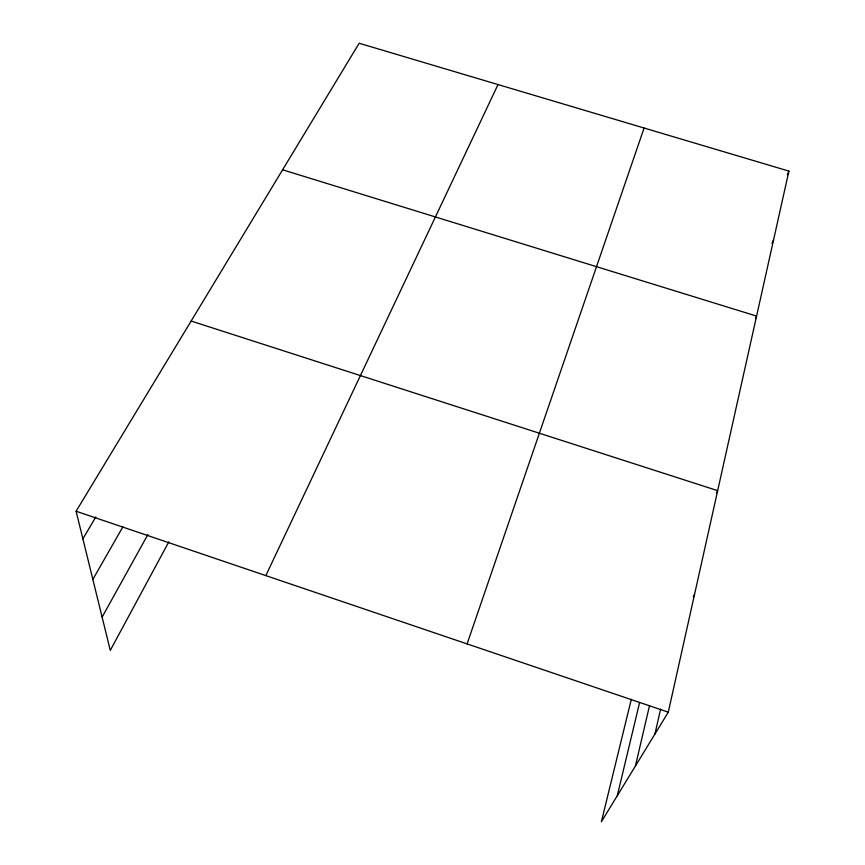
<?xml version="1.0" encoding="UTF-8"?>
<svg xmlns="http://www.w3.org/2000/svg" width="865" height="865" viewBox="0 0 865 865"><rect width="100%" height="100%" fill="white"/><g stroke="black" fill="none" stroke-linecap="round" stroke-linejoin="round"><path stroke-width="1.3" d="M631.32 699.277L601.391 821.75L668.288 712.165L788.902 171.108L359.159 43.25L76.098 511.237L110.288 650.394L168.848 541.804M654.935 734.039L660.601 709.149M635.397 766.055L649.496 705.754M617.286 795.724L639.613 702.477M467.089 643.906L644.09 128.031M787.334 174.752L788.902 171.108M771.98 243.443L773.58 239.843M755.459 318.536L756.583 316.082L282.617 169.789M265.825 575.614L498.013 84.565M716.458 493.028L717.669 490.65L191.133 321.045M693.265 596.753L694.53 594.428M102.113 617.145L147.872 534.581M92.847 579.409L122.862 526.882M82.878 538.841L95.842 516.892M76.098 511.237L668.288 712.165"/></g></svg>
